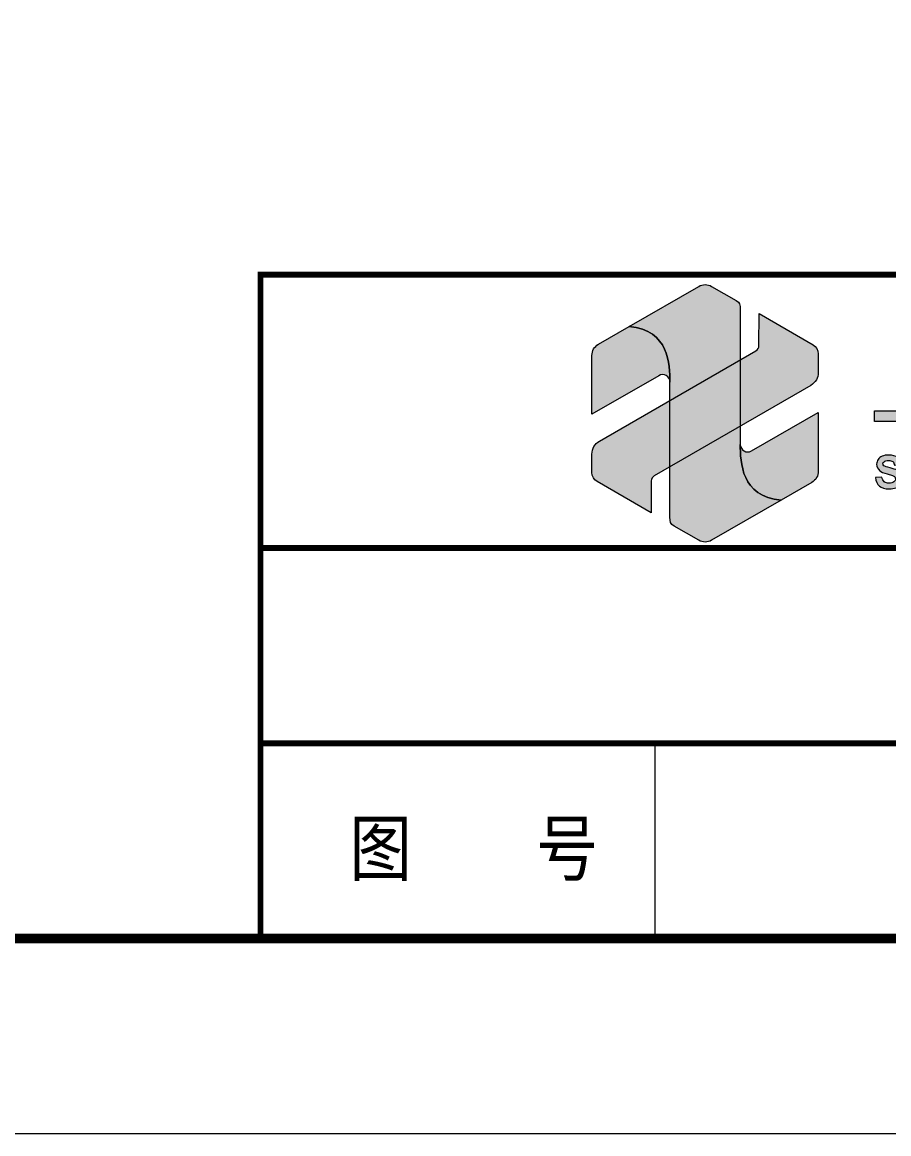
# Model space of a CAD drawing. Extents: x 148 to 221443, y -36682 to 6758.
# Drawn here: x 36317 to 37205, y -36108 to -34969 of the extents above; entities that cross this region are included whole.
import ezdxf
from ezdxf.enums import TextEntityAlignment as Align

# ---------------------------------------------------------------- set-up
doc = ezdxf.new("R2010")
doc.units = 0
doc.header["$LTSCALE"] = 10
doc.header["$MEASUREMENT"] = 0
doc.layers.add('2（细实线）', color=3, linetype='Continuous', lineweight=20)
doc.layers.add('图框层', color=7, linetype='Continuous', lineweight=15)
doc.layers.add('图层 1', color=7, linetype='Continuous')
doc.styles.add('tkhz2', font='')
doc.styles.get('tkhz2').set_extended_font_data('SimSun')

# ---------------------------------------------------------------- blocks, each defined once
blk = doc.blocks.new('block 3')
at = {"layer": '图层 1', "true_color": 0x0f208a}
h = blk.add_hatch(color=166, dxfattribs=at)
edge = h.paths.add_edge_path()
edge.add_spline(control_points=[(73.493, -141.42), (73.493, -141.42), (69.748, -143.582), (69.748, -143.582), (71.899, -143.781), (71.944, -145.62), (71.944, -146.584), (71.944, -146.584), (71.944, -153.861), (71.944, -153.861), (71.944, -154.116), (71.964, -154.233), (72.171, -154.351), (72.171, -154.351), (73.493, -155.106), (73.493, -155.106), (73.714, -155.233), (73.967, -155.234), (74.187, -155.106), (74.187, -155.106), (77.933, -152.944), (77.933, -152.944), (75.782, -152.745), (75.736, -150.907), (75.736, -149.942), (75.736, -149.942), (75.736, -142.665), (75.736, -142.665), (75.736, -142.41), (75.716, -142.293), (75.509, -142.175), (75.509, -142.175), (74.187, -141.42), (74.187, -141.42), (73.966, -141.294), (73.714, -141.293), (73.493, -141.42)], knot_values=[0, 0, 0, 0, 1, 1, 1, 2, 2, 2, 3, 3, 3, 4, 4, 4, 5, 5, 5, 6, 6, 6, 7, 7, 7, 8, 8, 8, 9, 9, 9, 10, 10, 10, 11, 11, 11, 12, 12, 12, 12], degree=3, periodic=0)
at = {"layer": '图层 1', "true_color": 0x4cab26}
h = blk.add_hatch(color=74, dxfattribs=at)
edge = h.paths.add_edge_path()
edge.add_spline(control_points=[(79.94, -146.057), (79.94, -146.057), (79.94, -145.06), (79.94, -145.06), (79.94, -144.852), (79.837, -144.673), (79.657, -144.569), (79.657, -144.569), (76.747, -142.889), (76.747, -142.889), (76.747, -142.889), (76.741, -144.609), (76.741, -144.609), (76.74, -144.727), (76.681, -144.828), (76.579, -144.888), (76.579, -144.888), (68.145, -149.76), (68.145, -149.76), (67.888, -149.908), (67.74, -150.163), (67.74, -150.46), (67.74, -150.46), (67.74, -151.457), (67.74, -151.457), (67.74, -151.665), (67.843, -151.844), (68.024, -151.948), (68.024, -151.948), (70.933, -153.628), (70.933, -153.628), (70.933, -153.628), (70.94, -151.91), (70.94, -151.91), (70.94, -151.792), (70.999, -151.69), (71.101, -151.631), (71.101, -151.631), (79.535, -146.758), (79.535, -146.758), (79.793, -146.609), (79.94, -146.354), (79.94, -146.057)], knot_values=[0, 0, 0, 0, 1, 1, 1, 2, 2, 2, 3, 3, 3, 4, 4, 4, 5, 5, 5, 6, 6, 6, 7, 7, 7, 8, 8, 8, 9, 9, 9, 10, 10, 10, 11, 11, 11, 12, 12, 12, 13, 13, 13, 14, 14, 14, 14], degree=3, periodic=0)
at = {"layer": '图层 1', "lineweight": 0}
for points, knots in [([(73.493, -141.42), (73.493, -141.42), (69.748, -143.582), (69.748, -143.582), (71.899, -143.781), (71.944, -145.62), (71.944, -146.584), (71.944, -146.584), (71.944, -153.861), (71.944, -153.861), (71.944, -154.116), (71.964, -154.233), (72.171, -154.351), (72.171, -154.351), (73.493, -155.106), (73.493, -155.106), (73.714, -155.233), (73.967, -155.234), (74.187, -155.106), (74.187, -155.106), (77.933, -152.944), (77.933, -152.944), (75.782, -152.745), (75.736, -150.907), (75.736, -149.942), (75.736, -149.942), (75.736, -142.665), (75.736, -142.665), (75.736, -142.41), (75.716, -142.293), (75.509, -142.175), (75.509, -142.175), (74.187, -141.42), (74.187, -141.42), (73.966, -141.294), (73.714, -141.293), (73.493, -141.42)], [0, 0, 0, 0, 1, 1, 1, 2, 2, 2, 3, 3, 3, 4, 4, 4, 5, 5, 5, 6, 6, 6, 7, 7, 7, 8, 8, 8, 9, 9, 9, 10, 10, 10, 11, 11, 11, 12, 12, 12, 12]), ([(79.94, -146.057), (79.94, -146.057), (79.94, -145.06), (79.94, -145.06), (79.94, -144.852), (79.837, -144.673), (79.657, -144.569), (79.657, -144.569), (76.747, -142.889), (76.747, -142.889), (76.747, -142.889), (76.741, -144.609), (76.741, -144.609), (76.74, -144.727), (76.681, -144.828), (76.579, -144.888), (76.579, -144.888), (68.145, -149.76), (68.145, -149.76), (67.888, -149.908), (67.74, -150.163), (67.74, -150.46), (67.74, -150.46), (67.74, -151.457), (67.74, -151.457), (67.74, -151.665), (67.843, -151.844), (68.024, -151.948), (68.024, -151.948), (70.933, -153.628), (70.933, -153.628), (70.933, -153.628), (70.94, -151.91), (70.94, -151.91), (70.94, -151.792), (70.999, -151.69), (71.101, -151.631), (71.101, -151.631), (79.535, -146.758), (79.535, -146.758), (79.793, -146.609), (79.94, -146.354), (79.94, -146.057)], [0, 0, 0, 0, 1, 1, 1, 2, 2, 2, 3, 3, 3, 4, 4, 4, 5, 5, 5, 6, 6, 6, 7, 7, 7, 8, 8, 8, 9, 9, 9, 10, 10, 10, 11, 11, 11, 12, 12, 12, 13, 13, 13, 14, 14, 14, 14]), ([(69.748, -143.582), (69.748, -143.582), (68.087, -144.541), (68.087, -144.541), (67.867, -144.668), (67.741, -144.887), (67.741, -145.142), (67.741, -145.142), (67.741, -148.31), (67.741, -148.31), (67.741, -148.31), (71.337, -146.234), (71.337, -146.234), (71.608, -146.077), (71.944, -146.272), (71.944, -146.584), (71.944, -145.62), (71.899, -143.781), (69.748, -143.582)], [0, 0, 0, 0, 1, 1, 1, 2, 2, 2, 3, 3, 3, 4, 4, 4, 5, 5, 5, 6, 6, 6, 6]), ([(77.933, -152.944), (77.933, -152.944), (79.593, -151.985), (79.593, -151.985), (79.813, -151.858), (79.94, -151.639), (79.94, -151.384), (79.94, -151.384), (79.94, -148.216), (79.94, -148.216), (79.94, -148.216), (76.343, -150.293), (76.343, -150.293), (76.073, -150.449), (75.736, -150.254), (75.736, -149.942), (75.736, -150.907), (75.782, -152.745), (77.933, -152.944)], [0, 0, 0, 0, 1, 1, 1, 2, 2, 2, 3, 3, 3, 4, 4, 4, 5, 5, 5, 6, 6, 6, 6])]:
    blk.add_open_spline(points, degree=3, knots=knots, dxfattribs=at)
blk = doc.blocks.new('block 5')
at = {"layer": '图层 1', "true_color": 0x0f208a}
h = blk.add_hatch(color=166, dxfattribs=at)
h.dxf.hatch_style = 2
h.paths.add_polyline_path([(87.354, -148.123), (87.354, -148.705), (82.97, -148.705), (82.97, -148.123), (84.701, -148.123), (84.701, -144.471), (85.322, -144.471), (85.322, -145.863), (87.039, -145.863), (87.039, -146.445), (85.322, -146.445), (85.322, -148.123)])
at = {"layer": '图层 1', "lineweight": 0}
blk.add_lwpolyline([(87.354, -148.123), (87.354, -148.705), (82.97, -148.705), (82.97, -148.123), (84.701, -148.123), (84.701, -144.471), (85.322, -144.471), (85.322, -145.863), (87.039, -145.863), (87.039, -146.445), (85.322, -146.445), (85.322, -148.123), (87.354, -148.123)], dxfattribs=at)
blk = doc.blocks.new('block 6')
at = {"layer": '图层 1', "true_color": 0x0f208a}
h = blk.add_hatch(color=166, dxfattribs=at)
h.dxf.hatch_style = 2
edge = h.paths.add_edge_path()
edge.add_spline(control_points=[(83.022, -151.732), (83.022, -151.732), (83.369, -151.699), (83.369, -151.699), (83.389, -151.815), (83.432, -151.9), (83.496, -151.955), (83.559, -152.009), (83.645, -152.037), (83.754, -152.037), (83.868, -152.037), (83.955, -152.012), (84.013, -151.964), (84.071, -151.915), (84.1, -151.858), (84.1, -151.794), (84.1, -151.752), (84.088, -151.716), (84.063, -151.687), (84.039, -151.658), (83.996, -151.632), (83.935, -151.611), (83.893, -151.597), (83.798, -151.571), (83.65, -151.534), (83.459, -151.486), (83.325, -151.428), (83.248, -151.36), (83.14, -151.262), (83.086, -151.144), (83.086, -151.005), (83.086, -150.915), (83.111, -150.831), (83.162, -150.753), (83.213, -150.675), (83.287, -150.615), (83.383, -150.574), (83.478, -150.533), (83.594, -150.513), (83.729, -150.513), (83.951, -150.513), (84.117, -150.561), (84.229, -150.658), (84.341, -150.755), (84.4, -150.885), (84.405, -151.047), (84.405, -151.047), (84.049, -151.063), (84.049, -151.063), (84.034, -150.972), (84.001, -150.907), (83.951, -150.867), (83.901, -150.827), (83.826, -150.808), (83.726, -150.808), (83.622, -150.808), (83.541, -150.829), (83.483, -150.871), (83.445, -150.899), (83.426, -150.935), (83.426, -150.981), (83.426, -151.022), (83.444, -151.058), (83.479, -151.087), (83.524, -151.125), (83.633, -151.165), (83.806, -151.206), (83.98, -151.247), (84.108, -151.289), (84.191, -151.332), (84.274, -151.376), (84.339, -151.436), (84.386, -151.512), (84.432, -151.587), (84.456, -151.681), (84.456, -151.792), (84.456, -151.894), (84.428, -151.988), (84.372, -152.076), (84.315, -152.164), (84.236, -152.23), (84.134, -152.273), (84.031, -152.316), (83.903, -152.337), (83.75, -152.337), (83.527, -152.337), (83.356, -152.286), (83.236, -152.183), (83.117, -152.08), (83.046, -151.929), (83.022, -151.732)], knot_values=[0, 0, 0, 0, 1, 1, 1, 2, 2, 2, 3, 3, 3, 4, 4, 4, 5, 5, 5, 6, 6, 6, 7, 7, 7, 8, 8, 8, 9, 9, 9, 10, 10, 10, 11, 11, 11, 12, 12, 12, 13, 13, 13, 14, 14, 14, 15, 15, 15, 16, 16, 16, 17, 17, 17, 18, 18, 18, 19, 19, 19, 20, 20, 20, 21, 21, 21, 22, 22, 22, 23, 23, 23, 24, 24, 24, 25, 25, 25, 26, 26, 26, 27, 27, 27, 28, 28, 28, 29, 29, 29, 30, 30, 30, 30], degree=3, periodic=0)
at = {"layer": '图层 1', "lineweight": 0}
blk.add_open_spline([(83.022, -151.732), (83.022, -151.732), (83.369, -151.699), (83.369, -151.699), (83.389, -151.815), (83.432, -151.9), (83.496, -151.955), (83.559, -152.009), (83.645, -152.037), (83.754, -152.037), (83.868, -152.037), (83.955, -152.012), (84.013, -151.964), (84.071, -151.915), (84.1, -151.858), (84.1, -151.794), (84.1, -151.752), (84.088, -151.716), (84.063, -151.687), (84.039, -151.658), (83.996, -151.632), (83.935, -151.611), (83.893, -151.597), (83.798, -151.571), (83.65, -151.534), (83.459, -151.486), (83.325, -151.428), (83.248, -151.36), (83.14, -151.262), (83.086, -151.144), (83.086, -151.005), (83.086, -150.915), (83.111, -150.831), (83.162, -150.753), (83.213, -150.675), (83.287, -150.615), (83.383, -150.574), (83.478, -150.533), (83.594, -150.513), (83.729, -150.513), (83.951, -150.513), (84.117, -150.561), (84.229, -150.658), (84.341, -150.755), (84.4, -150.885), (84.405, -151.047), (84.405, -151.047), (84.049, -151.063), (84.049, -151.063), (84.034, -150.972), (84.001, -150.907), (83.951, -150.867), (83.901, -150.827), (83.826, -150.808), (83.726, -150.808), (83.622, -150.808), (83.541, -150.829), (83.483, -150.871), (83.445, -150.899), (83.426, -150.935), (83.426, -150.981), (83.426, -151.022), (83.444, -151.058), (83.479, -151.087), (83.524, -151.125), (83.633, -151.165), (83.806, -151.206), (83.98, -151.247), (84.108, -151.289), (84.191, -151.332), (84.274, -151.376), (84.339, -151.436), (84.386, -151.512), (84.432, -151.587), (84.456, -151.681), (84.456, -151.792), (84.456, -151.894), (84.428, -151.988), (84.372, -152.076), (84.315, -152.164), (84.236, -152.23), (84.134, -152.273), (84.031, -152.316), (83.903, -152.337), (83.75, -152.337), (83.527, -152.337), (83.356, -152.286), (83.236, -152.183), (83.117, -152.08), (83.046, -151.929), (83.022, -151.732)], degree=3, knots=[0, 0, 0, 0, 1, 1, 1, 2, 2, 2, 3, 3, 3, 4, 4, 4, 5, 5, 5, 6, 6, 6, 7, 7, 7, 8, 8, 8, 9, 9, 9, 10, 10, 10, 11, 11, 11, 12, 12, 12, 13, 13, 13, 14, 14, 14, 15, 15, 15, 16, 16, 16, 17, 17, 17, 18, 18, 18, 19, 19, 19, 20, 20, 20, 21, 21, 21, 22, 22, 22, 23, 23, 23, 24, 24, 24, 25, 25, 25, 26, 26, 26, 27, 27, 27, 28, 28, 28, 29, 29, 29, 30, 30, 30, 30], dxfattribs=at)
blk = doc.blocks.new('block 4')
at = {"layer": '图层 1'}
for name in ['block 5', 'block 6']:
    blk.add_blockref(name, (0, 0), dxfattribs=at)
blk = doc.blocks.new('block 2')
at = {"layer": '图层 1'}
for name in ['block 3', 'block 4']:
    blk.add_blockref(name, (0, 0), dxfattribs=at)
blk = doc.blocks.new('a2')
at = {"layer": '图框层', "ltscale": 10}
blk.add_lwpolyline([(15311.086, 10126.742), (15905.086, 10126.742), (15905.086, 9706.742), (15311.086, 9706.742)], close=True, dxfattribs=at)
at = {"layer": '图框层', "ltscale": 10, "const_width": 0.5}
blk.add_lwpolyline([(15336.086, 10116.742), (15895.086, 10116.742), (15895.086, 9716.742), (15336.086, 9716.742)], close=True, dxfattribs=at)

msp = doc.modelspace()

# ---------------------------------------------------------------- hatches: boundary and pattern name
at = {"layer": '图框层'}
h = msp.add_hatch(color=256, dxfattribs=at)
h.dxf.hatch_style = 1
h.set_gradient(color1=(1, 64, 152), color2=(0, 162, 234))
edge = h.paths.add_edge_path()
edge.add_spline(control_points=[(36978.2719, -35312.8253), (36977.8875, -35311.3213), (36977.4424, -35309.8224), (36976.927, -35308.3403)], knot_values=[1.562497188, 1.562497188, 1.562497188, 1.562497188, 1.624993793, 1.624993793, 1.624993793, 1.624993793], degree=3, periodic=0)
edge.add_spline(control_points=[(36976.927, -35308.3403), (36976.4117, -35306.8581), (36975.826, -35305.3927), (36975.1606, -35303.9557)], knot_values=[1.499999866, 1.499999866, 1.499999866, 1.499999866, 1.562497188, 1.562497188, 1.562497188, 1.562497188], degree=3, periodic=0)
edge.add_spline(control_points=[(36975.1606, -35303.9557), (36974.8278, -35303.2372), (36974.4751, -35302.5257), (36974.1013, -35301.8228)], knot_values=[1.468747656, 1.468747656, 1.468747656, 1.468747656, 1.499999866, 1.499999866, 1.499999866, 1.499999866], degree=3, periodic=0)
edge.add_spline(control_points=[(36974.1013, -35301.8228), (36973.7274, -35301.1199), (36973.3324, -35300.4256), (36972.915, -35299.7413)], knot_values=[1.437495658, 1.437495658, 1.437495658, 1.437495658, 1.468747656, 1.468747656, 1.468747656, 1.468747656], degree=3, periodic=0)
edge.add_spline(control_points=[(36972.915, -35299.7413), (36972.4977, -35299.0571), (36972.0581, -35298.3829), (36971.5949, -35297.7202)], knot_values=[5.562504337, 5.562504337, 5.562504337, 5.562504337, 5.593752031, 5.593752031, 5.593752031, 5.593752031], degree=3, periodic=0)
edge.add_spline(control_points=[(36972.915, -35299.7413), (36972.4977, -35299.0571), (36972.0581, -35298.3829), (36971.5949, -35297.7202)], knot_values=[1.406247969, 1.406247969, 1.406247969, 1.406247969, 1.437495658, 1.437495658, 1.437495658, 1.437495658], degree=3, periodic=0)
edge.add_spline(control_points=[(36971.5949, -35297.7202), (36970.6685, -35296.3947), (36969.6479, -35295.1152), (36968.5236, -35293.8932)], knot_values=[1.343748281, 1.343748281, 1.343748281, 1.343748281, 1.406247969, 1.406247969, 1.406247969, 1.406247969], degree=3, periodic=0)
edge.add_spline(control_points=[(36968.5236, -35293.8932), (36967.9614, -35293.2821), (36967.3733, -35292.6855), (36966.7581, -35292.1048)], knot_values=[1.312497028, 1.312497028, 1.312497028, 1.312497028, 1.343748281, 1.343748281, 1.343748281, 1.343748281], degree=3, periodic=0)
edge.add_spline(control_points=[(36966.7581, -35292.1048), (36966.1429, -35291.524), (36965.5006, -35290.9592), (36964.83, -35290.4116)], knot_values=[1.281248594, 1.281248594, 1.281248594, 1.281248594, 1.312497028, 1.312497028, 1.312497028, 1.312497028], degree=3, periodic=0)
edge.add_spline(control_points=[(36964.83, -35290.4116), (36964.1594, -35289.8641), (36963.4604, -35289.3338), (36962.7319, -35288.8223)], knot_values=[1.249997547, 1.249997547, 1.249997547, 1.249997547, 1.281248594, 1.281248594, 1.281248594, 1.281248594], degree=3, periodic=0)
edge.add_spline(control_points=[(36962.7319, -35288.8223), (36962.0034, -35288.3108), (36961.2455, -35287.8181), (36960.4568, -35287.3456)], knot_values=[1.218748907, 1.218748907, 1.218748907, 1.218748907, 1.249997547, 1.249997547, 1.249997547, 1.249997547], degree=3, periodic=0)
edge.add_spline(control_points=[(36960.4568, -35287.3456), (36959.6681, -35286.8731), (36958.8487, -35286.4209), (36957.9974, -35285.9903)], knot_values=[1.187498142, 1.187498142, 1.187498142, 1.187498142, 1.218748907, 1.218748907, 1.218748907, 1.218748907], degree=3, periodic=0)
edge.add_spline(control_points=[(36957.9974, -35285.9903), (36957.1461, -35285.5597), (36956.2629, -35285.1509), (36955.3467, -35284.7652)], knot_values=[1.156249219, 1.156249219, 1.156249219, 1.156249219, 1.187498142, 1.187498142, 1.187498142, 1.187498142], degree=3, periodic=0)
edge.add_spline(control_points=[(36955.3467, -35284.7652), (36954.4304, -35284.3794), (36953.481, -35284.0168), (36952.4973, -35283.6788)], knot_values=[1.124998834, 1.124998834, 1.124998834, 1.124998834, 1.156249219, 1.156249219, 1.156249219, 1.156249219], degree=3, periodic=0)
edge.add_spline(control_points=[(36952.4973, -35283.6788), (36951.5136, -35283.3409), (36950.4956, -35283.0275), (36949.4422, -35282.7402)], knot_values=[1.093749533, 1.093749533, 1.093749533, 1.093749533, 1.124998834, 1.124998834, 1.124998834, 1.124998834], degree=3, periodic=0)
edge.add_spline(control_points=[(36949.4422, -35282.7402), (36948.3887, -35282.4529), (36947.2998, -35282.1916), (36946.1742, -35281.9579)], knot_values=[1.062499378, 1.062499378, 1.062499378, 1.062499378, 1.093749533, 1.093749533, 1.093749533, 1.093749533], degree=3, periodic=0)
edge.add_spline(control_points=[(36946.1742, -35281.9579), (36945.0485, -35281.7241), (36943.8863, -35281.5179), (36942.6861, -35281.3407)], knot_values=[1.031249848, 1.031249848, 1.031249848, 1.031249848, 1.062499378, 1.062499378, 1.062499378, 1.062499378], degree=3, periodic=0)
edge.add_spline(control_points=[(36942.6861, -35281.3407), (36941.4859, -35281.1634), (36940.2479, -35281.0152), (36938.9708, -35280.8974), (36938.9708, -35280.8974), (36938.9708, -35280.8974), (36938.9708, -35280.8974)], knot_values=[0.999997213, 0.999997213, 0.999997213, 0.999997213, 1.031247061, 1.031247061, 1.031247061, 1.031249848, 1.031249848, 1.031249848, 1.031249848], degree=3, periodic=0)
edge.add_spline(control_points=[(36942.6861, -35281.3407), (36941.4859, -35281.1634), (36940.2479, -35281.0152), (36938.9708, -35280.8974)], knot_values=[5.968750152, 5.968750152, 5.968750152, 5.968750152, 6, 6, 6, 6], degree=3, periodic=0)
edge.add_spline(control_points=[(36938.9708, -35280.8974), (36938.9708, -35280.8974), (36907.4271, -35299.1107), (36907.4271, -35299.1107)], knot_values=[0, 0, 0, 0, 1, 1, 1, 1], degree=3, periodic=0)
edge.add_spline(control_points=[(36907.4271, -35299.1107), (36903.2346, -35301.5326), (36900.8356, -35305.6891), (36900.8356, -35310.5297), (36900.8356, -35310.5297), (36900.8356, -35325.5782), (36900.8356, -35340.6267)], knot_values=[1, 1, 1, 1, 2, 2, 2, 2.5, 2.5, 2.5, 2.5], degree=3, periodic=0)
edge.add_spline(control_points=[(36900.8356, -35340.6267), (36900.8356, -35355.6752), (36900.8356, -35370.7237), (36900.8356, -35370.7237), (36900.8356, -35370.7237), (36969.166, -35331.2729), (36969.166, -35331.2729)], knot_values=[2.5, 2.5, 2.5, 2.5, 3, 3, 3, 4, 4, 4, 4], degree=3, periodic=0)
edge.add_spline(control_points=[(36969.166, -35331.2729), (36974.3076, -35328.3012), (36980.6995, -35331.993), (36980.6995, -35337.9299)], knot_values=[4, 4, 4, 4, 5, 5, 5, 5], degree=3, periodic=0)
edge.add_spline(control_points=[(36980.6995, -35356.5701), (36980.6995, -35345.271), (36980.6995, -35337.9299), (36980.6995, -35337.9299), (36980.6995, -35335.6392), (36980.686, -35333.089), (36980.5827, -35330.3724)], knot_values=[1.874995625, 1.874995625, 1.874995625, 1.874995625, 2.10541277, 2.10541277, 2.10541277, 2.230417145, 2.230417145, 2.230417145, 2.230417145], degree=3, periodic=0)
edge.add_spline(control_points=[(36980.5827, -35330.3724), (36980.686, -35333.089), (36980.6995, -35335.6392), (36980.6995, -35337.9299)], knot_values=[5, 5, 5, 5, 5.125004375, 5.125004375, 5.125004375, 5.125004375], degree=3, periodic=0)
edge.add_spline(control_points=[(36980.6995, -35356.5701), (36980.6995, -35345.271), (36980.6995, -35337.9299), (36980.6995, -35337.9299), (36980.6995, -35335.6392), (36980.686, -35333.089), (36980.5827, -35330.3724)], knot_values=[1.874995625, 1.874995625, 1.874995625, 1.874995625, 2.10541277, 2.10541277, 2.10541277, 2.230417145, 2.230417145, 2.230417145, 2.230417145], degree=3, periodic=0)
edge.add_spline(control_points=[(36980.6995, -35337.9299), (36980.6995, -35335.6392), (36980.686, -35333.089), (36980.5827, -35330.3724)], knot_values=[5, 5, 5, 5, 5.125004375, 5.125004375, 5.125004375, 5.125004375], degree=3, periodic=0)
edge.add_spline(control_points=[(36980.5827, -35330.3724), (36980.4793, -35327.6561), (36980.286, -35324.7735), (36979.9264, -35321.818)], knot_values=[1.74999987, 1.74999987, 1.74999987, 1.74999987, 1.874995625, 1.874995625, 1.874995625, 1.874995625], degree=3, periodic=0)
edge.add_spline(control_points=[(36979.9264, -35321.818), (36979.7466, -35320.3402), (36979.5252, -35318.844), (36979.2526, -35317.3414)], knot_values=[1.687496563, 1.687496563, 1.687496563, 1.687496563, 1.74999987, 1.74999987, 1.74999987, 1.74999987], degree=3, periodic=0)
edge.add_spline(control_points=[(36979.2526, -35317.3414), (36978.98, -35315.8387), (36978.6563, -35314.3294), (36978.2719, -35312.8253)], knot_values=[1.624993793, 1.624993793, 1.624993793, 1.624993793, 1.687496563, 1.687496563, 1.687496563, 1.687496563], degree=3, periodic=0)
h = msp.add_hatch(color=256, dxfattribs=at)
h.dxf.hatch_style = 1
h.set_gradient(color1=(0, 162, 234), color2=(1, 64, 152))
edge = h.paths.add_edge_path()
edge.add_spline(control_points=[(37126.0267, -35440.5531), (37130.2192, -35438.1312), (37132.6182, -35433.9812), (37132.6182, -35429.1374), (37132.6182, -35429.1374), (37132.6182, -35414.0889), (37132.6182, -35399.0404)], knot_values=[1, 1, 1, 1, 2, 2, 2, 2.5, 2.5, 2.5, 2.5], degree=3, periodic=0)
edge.add_spline(control_points=[(37132.6182, -35399.0404), (37132.6182, -35383.9918), (37132.6182, -35368.9433), (37132.6182, -35368.9433), (37132.6182, -35368.9433), (37064.2878, -35408.3941), (37064.2878, -35408.3941)], knot_values=[2.5, 2.5, 2.5, 2.5, 3, 3, 3, 4, 4, 4, 4], degree=3, periodic=0)
edge.add_spline(control_points=[(37064.2878, -35408.3941), (37059.1462, -35411.3593), (37052.7576, -35407.6676), (37052.7576, -35401.7372)], knot_values=[4, 4, 4, 4, 5, 5, 5, 5], degree=3, periodic=0)
edge.add_spline(control_points=[(37052.7576, -35382.9403), (37052.7576, -35394.3282), (37052.7576, -35401.7372), (37052.7576, -35401.7372), (37052.7576, -35404.0274), (37052.771, -35406.5773), (37052.8743, -35409.2934)], knot_values=[7.874995624, 7.874995624, 7.874995624, 7.874995624, 8.106476132, 8.106476132, 8.106476132, 8.231480507, 8.231480507, 8.231480507, 8.231480507], degree=3, periodic=0)
edge.add_spline(control_points=[(37052.8743, -35409.2934), (37052.771, -35406.5773), (37052.7576, -35404.0274), (37052.7576, -35401.7372)], knot_values=[5, 5, 5, 5, 5.125004376, 5.125004376, 5.125004376, 5.125004376], degree=3, periodic=0)
edge.add_spline(control_points=[(37052.7576, -35382.9403), (37052.7576, -35394.3282), (37052.7576, -35401.7372), (37052.7576, -35401.7372), (37052.7576, -35404.0274), (37052.771, -35406.5773), (37052.8743, -35409.2934)], knot_values=[7.874995624, 7.874995624, 7.874995624, 7.874995624, 8.106476132, 8.106476132, 8.106476132, 8.231480507, 8.231480507, 8.231480507, 8.231480507], degree=3, periodic=0)
edge.add_spline(control_points=[(37052.7576, -35401.7372), (37052.7576, -35404.0274), (37052.771, -35406.5773), (37052.8743, -35409.2934)], knot_values=[5, 5, 5, 5, 5.125004376, 5.125004376, 5.125004376, 5.125004376], degree=3, periodic=0)
edge.add_spline(control_points=[(37052.8743, -35409.2934), (37052.9776, -35412.0093), (37053.1707, -35414.8915), (37053.5302, -35417.8466)], knot_values=[7.749999973, 7.749999973, 7.749999973, 7.749999973, 7.874995624, 7.874995624, 7.874995624, 7.874995624], degree=3, periodic=0)
edge.add_spline(control_points=[(37053.5302, -35417.8466), (37053.7099, -35419.3243), (37053.9312, -35420.8202), (37054.2037, -35422.3227)], knot_values=[7.687496562, 7.687496562, 7.687496562, 7.687496562, 7.749999973, 7.749999973, 7.749999973, 7.749999973], degree=3, periodic=0)
edge.add_spline(control_points=[(37054.2037, -35422.3227), (37054.4762, -35423.8252), (37054.7998, -35425.3343), (37055.1842, -35426.8383)], knot_values=[7.624993765, 7.624993765, 7.624993765, 7.624993765, 7.687496562, 7.687496562, 7.687496562, 7.687496562], degree=3, periodic=0)
edge.add_spline(control_points=[(37055.1842, -35426.8383), (37055.5685, -35428.3421), (37056.0135, -35429.8408), (37056.5287, -35431.3228)], knot_values=[7.562497187, 7.562497187, 7.562497187, 7.562497187, 7.624993765, 7.624993765, 7.624993765, 7.624993765], degree=3, periodic=0)
edge.add_spline(control_points=[(37056.5287, -35431.3228), (37057.3017, -35433.5459), (37058.2327, -35435.7312), (37059.354, -35437.8395)], knot_values=[7.468747656, 7.468747656, 7.468747656, 7.468747656, 7.562497187, 7.562497187, 7.562497187, 7.562497187], degree=3, periodic=0)
edge.add_spline(control_points=[(37059.354, -35437.8395), (37059.7278, -35438.5423), (37060.1228, -35439.2366), (37060.5401, -35439.9208)], knot_values=[7.437495653, 7.437495653, 7.437495653, 7.437495653, 7.468747656, 7.468747656, 7.468747656, 7.468747656], degree=3, periodic=0)
edge.add_spline(control_points=[(37060.5401, -35439.9208), (37060.9574, -35440.605), (37061.397, -35441.2791), (37061.8601, -35441.9417)], knot_values=[7.406247969, 7.406247969, 7.406247969, 7.406247969, 7.437495653, 7.437495653, 7.437495653, 7.437495653], degree=3, periodic=0)
edge.add_spline(control_points=[(37061.8601, -35441.9417), (37062.3233, -35442.6044), (37062.81, -35443.2557), (37063.3215, -35443.894)], knot_values=[7.374996262, 7.374996262, 7.374996262, 7.374996262, 7.406247969, 7.406247969, 7.406247969, 7.406247969], degree=3, periodic=0)
edge.add_spline(control_points=[(37063.3215, -35443.894), (37063.8329, -35444.5322), (37064.369, -35445.1575), (37064.9311, -35445.7684)], knot_values=[7.343748281, 7.343748281, 7.343748281, 7.343748281, 7.374996262, 7.374996262, 7.374996262, 7.374996262], degree=3, periodic=0)
edge.add_spline(control_points=[(37064.9311, -35445.7684), (37065.4932, -35446.3793), (37066.0813, -35446.9759), (37066.6965, -35447.5566)], knot_values=[7.312496882, 7.312496882, 7.312496882, 7.312496882, 7.343748281, 7.343748281, 7.343748281, 7.343748281], degree=3, periodic=0)
edge.add_spline(control_points=[(37066.6965, -35447.5566), (37067.3116, -35448.1373), (37067.9539, -35448.7021), (37068.6244, -35449.2496)], knot_values=[7.281248594, 7.281248594, 7.281248594, 7.281248594, 7.312496882, 7.312496882, 7.312496882, 7.312496882], degree=3, periodic=0)
edge.add_spline(control_points=[(37068.6244, -35449.2496), (37069.2951, -35449.7971), (37069.994, -35450.3274), (37070.7225, -35450.8388)], knot_values=[7.249997502, 7.249997502, 7.249997502, 7.249997502, 7.281248594, 7.281248594, 7.281248594, 7.281248594], degree=3, periodic=0)
edge.add_spline(control_points=[(37070.7225, -35450.8388), (37071.4509, -35451.3502), (37072.2088, -35451.8429), (37072.9974, -35452.3153)], knot_values=[7.218748906, 7.218748906, 7.218748906, 7.218748906, 7.249997502, 7.249997502, 7.249997502, 7.249997502], degree=3, periodic=0)
edge.add_spline(control_points=[(37072.9974, -35452.3153), (37073.7861, -35452.7878), (37074.6055, -35453.24), (37075.4567, -35453.6705)], knot_values=[7.187498129, 7.187498129, 7.187498129, 7.187498129, 7.218748906, 7.218748906, 7.218748906, 7.218748906], degree=3, periodic=0)
edge.add_spline(control_points=[(37075.4567, -35453.6705), (37076.308, -35454.1011), (37077.1911, -35454.5099), (37078.1074, -35454.8956)], knot_values=[7.156249219, 7.156249219, 7.156249219, 7.156249219, 7.187498129, 7.187498129, 7.187498129, 7.187498129], degree=3, periodic=0)
edge.add_spline(control_points=[(37078.1074, -35454.8956), (37079.0236, -35455.2813), (37079.973, -35455.6439), (37080.9567, -35455.9818)], knot_values=[7.12499878, 7.12499878, 7.12499878, 7.12499878, 7.156249219, 7.156249219, 7.156249219, 7.156249219], degree=3, periodic=0)
edge.add_spline(control_points=[(37080.9567, -35455.9818), (37081.9403, -35456.3198), (37082.9583, -35456.6331), (37084.0117, -35456.9204)], knot_values=[7.093749533, 7.093749533, 7.093749533, 7.093749533, 7.12499878, 7.12499878, 7.12499878, 7.12499878], degree=3, periodic=0)
edge.add_spline(control_points=[(37084.0117, -35456.9204), (37085.0651, -35457.2077), (37086.1541, -35457.469), (37087.2797, -35457.7027)], knot_values=[7.06249963, 7.06249963, 7.06249963, 7.06249963, 7.093749533, 7.093749533, 7.093749533, 7.093749533], degree=3, periodic=0)
edge.add_spline(control_points=[(37087.2797, -35457.7027), (37088.4053, -35457.9364), (37089.5676, -35458.1426), (37090.7677, -35458.3199)], knot_values=[7.031249844, 7.031249844, 7.031249844, 7.031249844, 7.06249963, 7.06249963, 7.06249963, 7.06249963], degree=3, periodic=0)
edge.add_spline(control_points=[(37090.7677, -35458.3199), (37091.9679, -35458.4971), (37093.2059, -35458.6453), (37094.4831, -35458.7632), (37094.4831, -35458.7632), (37094.4831, -35458.7632), (37094.4831, -35458.7632)], knot_values=[6.999999998, 6.999999998, 6.999999998, 6.999999998, 7.031249842, 7.031249842, 7.031249842, 7.031249844, 7.031249844, 7.031249844, 7.031249844], degree=3, periodic=0)
edge.add_spline(control_points=[(37094.4831, -35458.7632), (37094.4831, -35458.7632), (37126.0267, -35440.5531), (37126.0267, -35440.5531)], knot_values=[0, 0, 0, 0, 1, 1, 1, 1], degree=3, periodic=0)

# ---------------------------------------------------------------- linework, layer by layer
msp.add_line((36965.5793, -35907.8595), (36965.5793, -35707.8595), dxfattribs=at)
at = {"layer": '图框层', "const_width": 6}
msp.add_lwpolyline([(36561.305, -35907.8595), (40161.305, -35907.8595), (40161.305, -35227.8595), (36561.305, -35227.8595)], close=True, dxfattribs=at)
for points in [[(36561.305, -35507.8595), (40161.305, -35507.8595)], [(36561.305, -35707.8595), (40161.305, -35707.8595)]]:
    msp.add_lwpolyline(points, dxfattribs=at)

# ---------------------------------------------------------------- block references
at = {"layer": '2（细实线）', "xscale": 20, "yscale": 20, "zscale": 20}
msp.add_blockref('a2', (-277740.422, -230242.7026), dxfattribs=at)
at = {"layer": '图层 1', "xscale": 19, "yscale": 19, "zscale": 19}
msp.add_blockref('block 2', (35613.7648, -32552.8341), dxfattribs=at)

# ---------------------------------------------------------------- texts
at = {"layer": '图框层', "style": 'tkhz2', "width": 0.85}
msp.add_text('图    号', height=55, dxfattribs=at).set_placement((36779.9524, -35842.8362), align=Align.CENTER)

doc.saveas('drawing.dxf')
